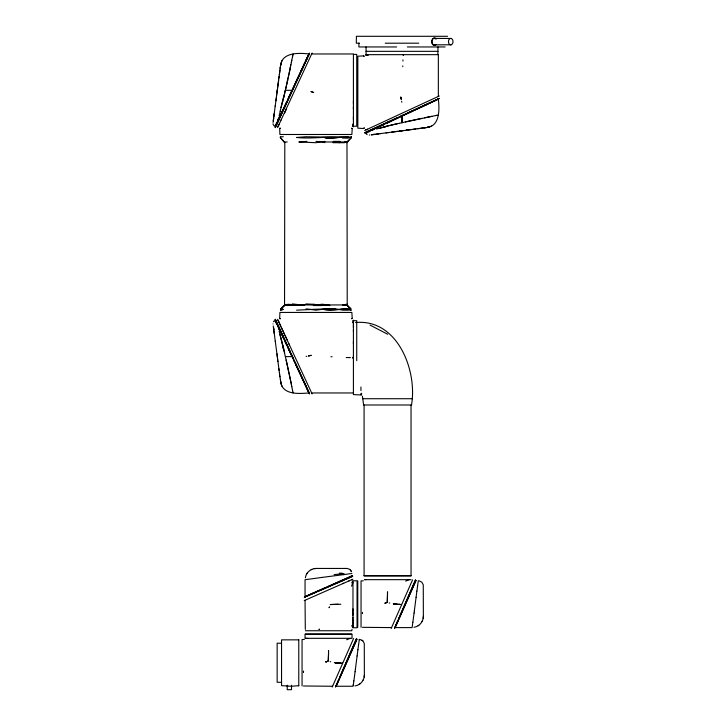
<?xml version="1.0" encoding="UTF-8"?>
<svg xmlns="http://www.w3.org/2000/svg" width="726" height="726" viewBox="0 0 726 726"><rect width="100%" height="100%" fill="white"/><g stroke="black" fill="none" stroke-linecap="round" stroke-linejoin="round"><path stroke-width="1.09" d="M328.533 651.821L328.533 650.46L328.533 654.199M352.972 615.339L352.972 580.791L357.047 580.791L357.047 627.772L352.972 627.772L352.972 625.966M352.972 625.186L352.972 618.988M352.972 619.169L352.972 617.318M353.417 357.991L352.636 357.818L353.417 357.991L353.417 355.903M353.417 343.652L353.417 341.71M353.417 331.437L353.417 330.003M353.417 327.408L353.417 324.803M353.417 119.518L353.417 116.922M353.417 108.927L353.417 107.103M353.417 103.273L353.417 101.304M387.521 595.547L387.521 594.295M387.521 593.16L387.521 591.808L387.248 602.398L384.744 603.288L385.352 603.106M283.349 136.751L280.454 136.751L280.318 137.468L284.801 142.704L284.547 304.221L287.169 305.546L304.63 304.938L292.188 304.221L304.63 304.938M328.533 653.173L328.261 661.05L325.756 661.949L326.364 661.758M353.417 320.275L353.417 394.59L360.94 394.962L360.949 393.456M366.095 54.659L366.058 46.954M328.533 654.534L328.261 661.05L327.127 661.495M387.521 595.883L387.248 602.398L385.678 603.007M402.966 59.868L402.939 61.057M362.419 396.214L363.608 404.99L411.524 404.99C417.504 370.215 397.322 318.496 355.568 322.544M277.867 121.369L278.485 118.465A1.706 1.08 0 0 0 278.72 118.284L279.002 117.966A1.443 0.944 4 0 0 279.056 117.784L279.047 117.848A1.461 0.962 2.8 0 1 278.857 118.193L278.621 118.383M273.566 119.264L274.038 115.089M309.276 393.102L309.639 393.891L275.335 319.331L290.082 351.384M402.758 66.683L402.794 65.884M336.347 685.035L335.485 687.041L356.575 638.481L341.22 673.828M395.343 626.384L394.472 628.38L415.562 579.82L400.207 615.176M277.078 93.064L277.45 89.135M275.127 321.618L275.272 320.402L308.922 392.957C299.067 393.728 282.423 395.162 280.608 381.758M361.639 393.247L361.457 395.053L360.94 394.59M354.996 685.925C360.359 685.235 364.452 680.326 364.37 674.962L364.28 643.472L362.828 640.831L360.178 639.506M364.162 677.068L364.37 674.971M413.983 627.273C419.347 626.574 423.44 621.665 423.367 616.31L423.267 584.82L421.815 582.179L419.165 580.845M423.149 618.416L423.367 616.32M303.468 685.988L332.581 686.251M362.455 627.328L391.568 627.6M280.563 65.531C281.942 52.181 298.976 52.798 308.922 53.969L275.272 126.524M280.427 66.556L280.626 65.068M272.994 123.012L273.121 122.585M280.263 67.781L280.39 66.801M273.357 120.262L273.194 121.469L273.666 117.893M274.51 111.505L274.446 111.967M355.359 669.581L357.101 655.932M414.346 610.92L416.089 597.28M273.956 115.724L274.129 114.372M278.893 78.181L279.02 77.255M273.82 116.723L273.884 116.233M279.564 73.117L280.263 67.763M355.078 671.75L355.359 669.553M357.092 655.959L357.909 649.706M355.087 671.722L354.551 675.806M414.065 613.098L414.346 610.902M416.08 597.307L416.896 591.046M414.074 613.062L412.858 622.236M273.412 119.817L273.502 119.155M274.265 113.356L274.192 113.891M275.19 106.295L275.335 105.252M277.967 85.214L278.112 84.143M278.63 80.223L277.831 86.258M279.029 77.156L279.12 76.493M279.356 74.651L279.528 73.39M274.074 114.808L277.559 88.336M279.664 72.31L278.448 81.611M275.925 100.778L276.216 98.518M276.67 95.097L276.742 94.534M276.996 92.601L277.296 90.351M277.486 88.89L277.686 87.401M278.158 83.762L278.475 81.339M280.145 68.661L280.526 65.83M277.958 85.332L277.586 88.118M279.71 72.019L279.964 70.068M276.37 97.375L276.443 96.803M354.551 675.779L353.871 680.888M357.9 649.734L358.59 644.597M416.896 591.082L417.577 585.936M280.635 64.959L281.044 63.38L280.59 65.304M358.59 644.624L359.361 639.261L359.288 639.715M353.861 680.915L353.099 686.251L336.138 686.251L356.947 639.261L336.138 686.251M417.577 585.973L418.33 580.718M412.849 622.264L412.087 627.6L395.125 627.6L415.934 580.609L395.125 627.6M353.253 685.244L353.371 684.464M278.448 320.266L278.276 320.847M352.037 629.342L351.801 630.749L305.347 630.749M437.95 99.299L438.341 99.153C439.493 108.991 440.101 125.816 427.251 127.458M280.454 136.751L280.318 137.468L284.783 142.704M291.326 62.636L291.816 60.204M292.741 55.575L291.761 60.439M292.923 54.686L293.077 53.969L292.469 56.918M290.827 65.086L291.38 62.354M290.273 67.772L290.89 64.768M290.346 67.427L289.102 73.353M287.696 79.887L285.363 90.314A38.315 1.461 -77 0 1 283.703 97.828M337.381 682.667L336.819 683.956M396.369 624.015L395.806 625.304M276.588 122.322L275.835 125.153M283.303 99.099L282.478 102.484M277.831 325.693L279.038 328.951A1.452 0.962 -5.9 0 1 279.093 329.141L278.43 328.424M343.489 304.938L346.638 304.938L347.219 304.221L346.983 142.704L347.509 141.37L351.457 137.468L351.339 136.751L347.99 138.076C330.865 135.372 313.895 139.338 296.616 137.468L305.873 136.751L351.457 137.468L351.32 136.751M280.517 110.334L279.093 115.842M278.267 118.901L277.858 121.278M281.044 63.38L280.644 64.877L281.951 60.73M305.374 577.814C306.063 572.46 310.964 568.367 316.318 568.44L347.028 568.44L349.678 569.311L351.538 571.707L350.458 569.983M338.733 679.554L338.026 681.197M397.721 620.893L397.013 622.536M340.34 675.852L339.514 677.766M399.327 617.2L398.501 619.115M344.986 141.37L346.983 142.704L351.457 137.468M308.214 56.129L308.831 54.795L275.335 127.594L275.544 127.15M282.35 111.06L281.062 113.819L283.712 108.138M292.741 88.726L308.922 53.969M277.368 121.768L278.004 119.89M371.186 130.417L373.872 129.491A1.77 1.162 87.8 0 1 374.062 129.237M351.72 582.914L352.7 581.036M306.526 59.795L307.443 57.799M301.707 70.277L303.06 67.337M304.321 64.587L305.483 62.064M351.529 586.163L352.972 582.515M352.609 322.789L353.417 320.765M373.817 129.645L373.836 129.555A1.679 1.089 88.8 0 1 374.117 129.192A1.506 0.998 86.3 0 1 374.344 129.028M279.864 116.387L277.704 121.142M307.488 57.055L305.673 61.038M286.652 101.822L283.576 108.546M302.216 68.38L300.827 71.366M332.236 687.041L353.598 638.481M391.223 628.38L412.586 579.82M415.571 580.9L415.798 580.383M289.792 95.061L288.204 98.473L292.006 90.314L285.363 90.314A38.151 1.307 -77.1 0 0 287.696 79.996M297.832 77.791L296.408 80.849M304.702 63.044L303.513 65.585M275.299 126.333L275.127 125.308M278.385 125.843L278.176 126.297M304.022 64.859L303.622 65.73L304.693 63.425M301.907 69.424L301.181 71.003L302.47 68.226M309.639 53.034L275.335 127.594M275.508 126.487L275.136 127.286M285.79 109.844L286.162 109.045M278.276 126.079L278.593 125.398M281.053 120.08L281.307 119.536M278.485 125.634L279.419 123.62M284.71 112.185L285.064 111.414M277.577 127.594L312.08 53.034M363.118 680.144L363.436 679.482M422.105 621.492L422.423 620.83M306.926 573.703L307.27 572.986M364.153 127.894L363.78 128.529L357.827 128.166L357.827 56.22L363.78 55.848L364.153 56.483L363.78 55.975M364.153 127.903L363.78 128.411M352.863 320.901L353.326 320.266M280.971 308.849L284.519 305.546L280.971 308.849L283.503 309.457L280.427 310.174L282.568 309.457L280.971 308.849C283.231 304.866 287.832 303.25 292.079 304.938M273.43 321.745L274.21 320.892M346.638 304.938L350.794 308.849L348.489 310.174L342.999 310.174L335.013 308.849L325.892 308.849L315.964 310.174L306.027 308.849M374.062 129.237L374.598 129.01A1.443 0.944 87.9 0 0 374.081 129.273L373.981 129.382A1.579 1.025 88.7 0 1 374.235 129.137L374.407 129.046M348.453 578.141L352.818 576.235L304.258 597.326L306.254 596.463M436.036 44.794C429.964 48.261 431.135 34.004 436.426 38.932M407.467 113.074L439.284 98.437L364.724 132.74L396.777 117.993M345.331 579.493L348.707 577.941M341.637 581.099L345.685 579.248M378.491 127.014L384.181 124.373L381.25 125.725M371.022 129.9L371.476 129.627M438.341 99.153L387.239 122.948L390.497 121.424M387.766 122.195L388.292 121.895M427.133 104.335L420.953 107.248M375.66 127.767L376.277 127.422M381.313 125.162L381.967 124.808M411.46 111.668L412.005 111.368M433.567 101.377L435.255 100.587M438.568 98.809L439.284 98.437M367.574 131.488L369.489 130.544M403.828 114.744L400.253 116.396M307.343 595.992L308.632 595.429M310.102 594.794L311.744 594.077M313.532 593.305L315.447 592.47M329.695 585.764L327.39 586.78M418.094 625.712L418.82 625.367M359.107 684.364L359.833 684.019M311.155 569.692L311.799 569.384M317.471 591.59L342 580.854M367.156 132.25L437.878 99.335M366.258 132.368L365.033 132.94L367.855 131.633M366.929 129.482L367.474 129.228M364.724 130.499L439.284 95.995M364.724 132.74L365.45 132.468L364.915 132.649M326.237 587.289L305.047 596.681L305.047 579.72L321.745 577.451M367.737 131.923L365.786 132.804L367.011 132.949M277.749 325.765L279.864 330.539M371.177 130.371L375.932 128.212M305.047 596.681L352.037 575.863L330.847 585.247M350.667 576.707L352.382 575.954M351.375 576.399L352.255 576.008M351.547 576.317L352.046 576.099M304.258 600.583L352.818 579.212M342.772 583.631L343.67 583.241M348.888 580.945L349.469 580.691M351.502 579.793L351.892 579.62M394.59 119.472L395.543 119.082M405.634 581.118L409.282 579.666M346.647 639.769L350.295 638.317M426.788 127.513L431.589 126.124M325.756 661.949L326.691 661.658M369.334 135.081L369.725 134.963M306.944 141.37L298.84 141.987L315.955 142.704L324.958 141.37M335.013 308.849C322.108 309.04 309.412 309.503 296.589 310.174M347.527 141.37L344.487 142.704L332.925 142.704L340.086 141.37L333.225 141.37L339.668 142.704M376.495 128.983L379.135 128.293M427.442 127.431L428.93 127.041L426.398 127.567M367.51 132.087L369.988 131.488M352.7 627.518L351.711 625.621M398.456 123.538L399.354 123.32M399.336 123.329L405.516 121.914A37.861 1.225 -12.9 0 1 415.717 119.672L422.024 118.329M285.136 304.938L342.436 304.938L347.219 304.221M405.417 121.932L436.743 115.334M438.341 115.007L435.4 115.606M424.547 117.803L431.879 116.314M323.887 137.468C332.018 139.882 340.285 136.243 348.489 136.751L350.794 138.076M323.887 309.457C331.809 312.162 339.94 308.241 347.99 308.849L351.339 310.174L349.288 309.693M351.919 573.467L343.407 574.665M306.136 356.384L306.799 356.285M417.976 128.674L413.212 129.301M386.958 132.758L386.023 132.885M377.23 134.038L372.62 134.646M374.326 134.419L373.509 134.528M412.096 129.446L408.556 129.918M425 127.749L425.518 127.685M411.061 129.582L406.705 130.163M419.201 128.511L422.087 128.13M371.403 134.809L372.057 134.718M372.42 134.673L373.164 134.573M375.124 134.319L373.055 134.51L373.863 134.482M378.972 133.811L378.428 133.883M406.596 130.172L380.36 133.629M407.105 130.108L408.175 129.963M410.889 129.609L415.826 128.956M417.668 128.72L420 128.411M418.984 128.547L418.358 128.629M421.325 128.23L420.3 128.375M421.806 128.175L422.741 128.048M424.81 127.776L422.242 128.112M425.763 127.649L426.489 127.558M426.144 127.604L424.529 127.812M343.443 574.656L321.718 577.451M377.947 133.947L376.077 134.192M387.802 132.649L388.446 132.559M391.541 132.159L397.784 131.333M399.717 131.079L403.974 130.517M406.061 130.244L406.977 130.126M423.657 127.93L424.238 127.849M371.331 134.818L372.502 134.664M377.502 134.001L380.841 133.566M402.24 130.744L399.255 130.998M334.114 574.629L344.033 573.549M305.31 629.342L305.047 600.239M314.231 568.649L316.327 568.44M342.581 138.076L349.206 137.468M298.776 685.662L291.562 686.251L281.543 685.662L281.543 639.851L298.776 639.851M287.351 686.242L287.823 686.206M339.296 309.457L347.99 308.849M325.892 138.076L339.296 137.468M336.755 604.286L330.248 604.558L338.116 604.277M305.047 638.317L305.047 634.252L352.028 634.252L352.028 638.317L307.633 638.317M451.245 44.776L434.184 44.849M364.897 579.666L365.84 579.666M305.909 638.317L306.853 638.317M447.588 36.3L356.421 36.3L356.303 43.188L359.424 43.188M385.243 43.188L418.757 43.188M396.641 46.954L358.889 46.954L358.889 43.188M407.359 46.954L445.111 46.954M366.031 51.337L437.978 51.337L437.941 46.954M311.645 53.969L353.417 53.969L353.417 126.651M353.417 54.405L356.738 54.405L356.738 126.224L353.417 126.224M365.668 54.659L438.341 54.659L438.341 96.431M279.673 128.538L279.918 134.491L351.856 134.491L352.228 128.538L351.602 128.157L352.101 128.538M284.42 141.987L287.233 141.987M315.955 141.37L322.961 141.987L347.355 141.987M347.772 305.546L342.436 304.938M308.414 309.457L349.206 309.457M279.673 318.387L279.918 312.434L351.856 312.434L352.228 318.387L351.602 318.759L352.101 318.387M353.417 320.701L356.738 320.701L356.738 360.695M284.538 353.063L285.363 356.611L292.006 356.611L288.204 348.453M311.645 392.957L353.417 392.957M362.818 398.719L412.314 398.719M364.035 575.591L411.016 575.591M365.133 579.666L364.497 579.666M365.759 579.666L411.016 579.666M337.1 604.286L340.839 604.277M305.347 634.043L351.738 634.043M305.319 638.317L306.145 638.317M306.771 638.317L307.842 638.317M281.543 643.218L277.15 643.218L277.15 682.295L281.543 682.295M434.184 38.396L451.245 38.478A3.231 2.278 -90 0 1 452.407 43.823A3.231 2.278 -90 0 1 448.559 42.58A3.231 2.278 -90 0 1 451.245 38.478M339.405 573.168L342.218 573.195M346.211 357.537L348.834 357.591M349.197 357.591L350.404 357.637M395.606 604.15L396.278 604.177L394.109 604.023L394.98 604.105M336.619 662.802L337.281 662.829L335.122 662.684L335.993 662.756M330.965 356.72L332.127 356.765M396.659 604.186L393.265 603.923L395.398 604.141M337.672 662.847L334.278 662.584L335.938 662.756M396.024 604.168L399.409 604.368M337.036 662.82L340.421 663.029L337.581 662.838M396.568 604.186L399.808 604.404M329.913 305.546L305.673 304.221L313.714 304.221L321.999 305.546L313.677 305.546L321.899 304.221L329.105 304.938M338.452 662.883L337.835 662.847L342.545 663.192M401.287 604.513L400.752 604.477M342.3 663.174L341.764 663.128M401.532 604.531L399.182 604.35M394.409 604.05L395.307 604.132M335.421 662.711L336.32 662.784M365.659 129.627L366.376 129.736M363.354 580.836L361.049 580.845L361.049 627.3M304.366 639.488L302.061 639.497L302.061 685.952M389.708 603.106L389.136 602.934M330.72 661.758L330.149 661.586M322.961 141.987L324.803 142.704M366.158 54.659L368.182 55.475M370.042 325.094L387.711 334.259M362.02 640.205L362.828 640.831M366.285 133.865L367.129 134.646M274.21 126.034L273.012 124.137M281.062 333.107L283.712 338.788M278.176 325.629L278.448 326.092M285.881 342.373L286.18 342.908M303.513 381.341L308.831 392.757M280.309 330.266L280.653 330.884M282.913 335.92L283.267 336.574M296.408 366.076L303.74 381.74M306.699 388.183L307.016 388.773M309.557 393.71L295.001 362.083M293.485 359.797L294.956 362.955M285.136 341.846L286.652 345.104M293.331 358.444L291.689 354.869M295.682 364.516L296.707 366.621M312.08 393.891L278.149 320.574M278.485 321.291L278.993 322.389M279.265 322.979L280.808 326.319M285.064 335.512L287.333 340.412M275.708 320.865L275.136 319.64L276.443 322.462M275.835 321.137L276.334 322.226M277.577 319.331L278.757 321.89M281.298 327.372L284.619 334.55M288.821 343.625L289.574 345.258M275.335 319.331L275.608 320.057L275.426 319.531M275.826 321.763L276.588 324.604M288.612 349.197L289.002 350.15M352.609 124.137L353.417 126.161M305.555 385.633L305.764 386.178M281.951 386.196L280.635 381.985M272.994 323.95L272.994 323.914M279.093 331.101L281.688 341.238M283.721 349.596L284.547 353.09M281.044 383.546L279.909 376.422M285.363 356.611L286.162 360.123A37.852 1.216 77.1 0 1 288.413 370.333M286.144 360.023L291.38 384.571M288.422 370.369L289.102 373.572M292.923 392.203L293.077 392.957L292.478 390.007M291.326 384.29L291.816 386.722M291.77 386.486L292.496 390.134M360.949 390.543L360.94 386.976M278.339 125.943L278.448 126.66M278.975 369.325L278.893 368.744M401.678 101.277L401.814 102.248M277.677 359.497L277.586 358.807M279.011 369.607L279.12 370.432M280.554 381.359L280.626 381.858M273.584 328.433L273.257 325.947M275.326 341.637L275.263 341.166M273.648 328.878L274.129 332.553M280.327 379.644L280.3 379.417M274.256 333.524L274.192 333.034M277.405 357.392L277.078 353.861M277.949 361.53L277.849 360.777M279.964 376.858L273.956 331.201M279.664 374.616L279.737 375.17M273.548 328.116L273.756 329.731M279.392 372.538L279.456 372.973M273.847 330.375L273.566 327.662L273.593 328.47M352.972 624.977L352.972 626.039M352.972 626.375L352.972 627.282M437.914 51.337L437.914 54.659M411.043 404.99L411.043 575.999L364.089 575.999L364.089 404.99M357.764 580.909L357.764 627.3M352.972 608.86L352.972 611.101M352.972 612.1L352.972 617.944M352.972 621.801L352.972 622.618M352.972 623.362L352.972 624.042M352.972 619.986L352.972 620.921M298.776 639.561L298.776 685.952M291.507 685.208L291.507 689.7L287.233 689.7L287.233 685.208M286.325 109.209A42.362 0.481 -65.4 0 1 284.438 113.238M289.356 374.58A36.99 0.599 77.6 0 1 291.171 383.337M281.543 340.185A38.26 1.661 77.1 0 1 283.712 349.079M282.804 345.149A38.433 1.761 77.1 0 1 284.61 352.7M281.57 341.456A37.961 1.261 76.9 0 1 282.287 344.36M279.946 334.568A37.943 1.153 76.8 0 1 281.407 340.322M282.496 345.975A38.36 1.143 76.9 0 1 283.131 348.616M282.641 101.241A37.952 1.153 -76.8 0 1 280.154 111.214M285.282 90.296A38.278 1.343 -77 0 1 283.34 98.573M290.563 66.611A37.389 0.808 -77.4 0 1 288.585 76.021M288.004 77.954A37.38 1.171 -77.2 0 1 287.342 80.976M288.83 74.288A37.57 1.062 -77.2 0 1 287.496 80.495M283.748 96.24A38.224 1.28 -76.9 0 1 280.98 107.575M435.418 38.95A3.213 2.269 -82.9 0 0 432.877 38.941L432.514 39.34A3.231 2.414 -89.1 0 0 431.807 41.309L431.843 42.262A3.231 2.396 88.5 0 0 432.877 44.295M434.847 44.713A3.213 2.269 83.1 0 1 432.877 44.313M379.707 128.184A37.906 1.289 -13.1 0 1 387.067 126.324M385.86 126.496A38.269 1.615 -12.9 0 1 398.284 123.493M390.742 125.253A38.442 1.715 -12.9 0 1 398.166 123.484M383.119 127.068A38.097 1.751 -12.8 0 1 390.207 125.299M379.934 128.139A37.961 1.143 -13.2 0 1 385.688 126.678M402.004 116.069L402.004 122.712L402.004 116.069M303.486 671.232L303.486 672.258L303.486 671.232M362.474 612.581L362.474 613.606L362.474 612.581M403.266 55.122L403.384 54.659L403.266 55.122M329.187 607.671L329.35 607.054L329.187 607.671M280.172 128.166L279.546 128.538L280.182 128.166M308.958 595.057L308.423 595.293L309.684 594.739L308.958 595.057M311.89 593.768L311.272 594.04L313.051 593.26L311.89 593.768M311.109 355.313L308.505 355.985L311.109 355.313M319.549 629.324L319.041 629.324L319.549 629.324M313.614 92.492L311.109 91.621L313.614 92.492M280.182 318.759L279.546 318.387L280.172 318.759M278.566 328.506L278.802 328.687A1.461 0.935 -0.1 0 1 278.938 328.842L278.947 328.851A1.57 1.035 -3.5 0 0 278.702 328.588L278.63 328.551M366.312 55.221L365.659 54.749L366.294 55.212M350.794 308.849L347.255 305.546L350.776 308.849M353.326 126.66L352.863 126.025L353.326 126.66M400.961 97.956L400.707 96.966L401.369 99.571L400.961 97.956"/></g></svg>
